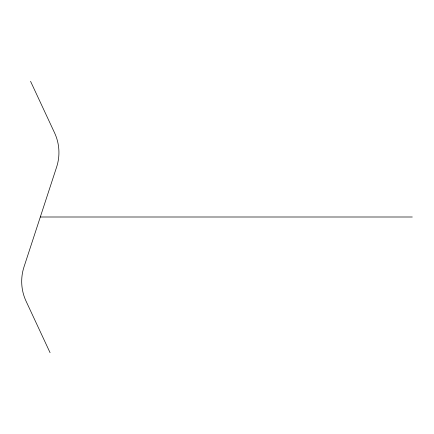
<?xml version="1.0" encoding="UTF-8"?>
<svg xmlns="http://www.w3.org/2000/svg" width="434" height="434" viewBox="0 0 434 434"><rect width="100%" height="100%" fill="white"/><g stroke="black" fill="none" stroke-linecap="round" stroke-linejoin="round"><path stroke-width="0.65" d="M40.313 217L412.3 217M30.554 81.31L54.559 132.826A46.72 46.72 0 0 1 56.621 167.068L24 266.932A46.72 46.72 0 0 0 26.062 301.174L50.067 352.69"/></g></svg>
